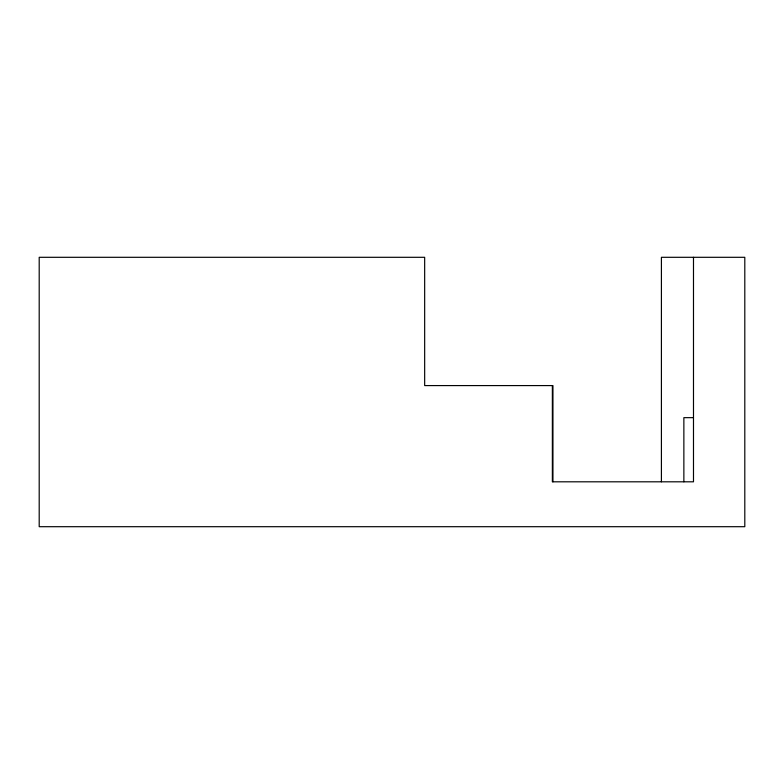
<?xml version="1.0" encoding="UTF-8"?>
<svg xmlns="http://www.w3.org/2000/svg" width="784" height="784" viewBox="0 0 784 784"><rect width="100%" height="100%" fill="white"/><g stroke="black" fill="none" stroke-linecap="round" stroke-linejoin="round"><path stroke-width="1.18" d="M693.487 417.656L683.864 417.656L683.864 481.807M693.487 257.299L693.487 481.807L552.367 481.807L552.367 385.581M661.412 481.807L661.412 257.299L744.8 257.299L744.8 526.701L39.2 526.701L39.2 257.299L424.663 257.299L424.663 385.581L552.945 385.581L552.945 481.807"/></g></svg>
